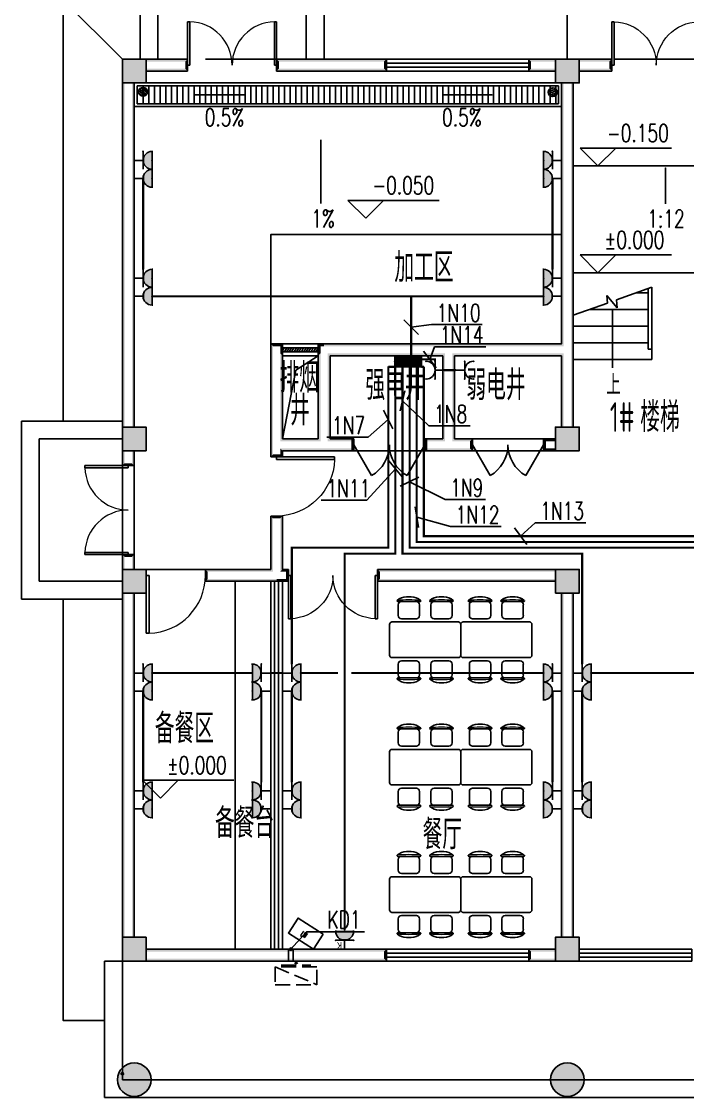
# Model space of a CAD drawing. Extents: x 6250600 to 6678662, y -692028 to -290561.
# Drawn here: x 6343558 to 6354784, y -406066 to -387932 of the extents above; entities that cross this region are included whole.
import ezdxf
from ezdxf.enums import TextEntityAlignment as Align

# ---------------------------------------------------------------- set-up
doc = ezdxf.new("R2010")
doc.units = 0
doc.header["$LTSCALE"] = 1000
doc.header["$MEASUREMENT"] = 0
doc.linetypes.add('DASH', pattern=[0.35, 0.25, -0.1])
doc.layers.get('0').update_dxf_attribs({"linetype": 'CONTINUOUS'})
for name, color, linetype in [('DIM-照明', 3, 'CONTINUOUS'), ('EQUIP-插座', 3, 'CONTINUOUS'), ('EQUIP-箱柜', 3, 'CONTINUOUS'), ('PUB_HATCH', 8, 'CONTINUOUS'), ('TEL_TEXT', 7, 'CONTINUOUS'), ('WIRE-照明', 1, 'CONTINUOUS'), ('建筑底图', 251, 'CONTINUOUS'), ('排水', 221, 'CONTINUOUS')]:
    doc.layers.add(name, color=color, linetype=linetype)
doc.styles.add('_TCH_AXIS', font='COMPLEX', dxfattribs={"bigfont": 'GBCBIG'})
doc.styles.add('_TCH_DIM', font='SIMPLEX', dxfattribs={"bigfont": 'GBCBIG'})
doc.styles.add('_TCH_LABEL', font='COMPLEX', dxfattribs={"bigfont": 'GBCBIG'})
doc.styles.add('_TEL_DIM', font='sceie.shx', dxfattribs={"width": 0.8, "height": 3.5, "bigfont": 'sceic.shx'})
doc.styles.add('DIM_FONT', font='SIMPLEX', dxfattribs={"width": 0.7, "bigfont": 'GBCBIG'})
doc.styles.add('schuco', font='sceie.shx', dxfattribs={"width": 0.7, "bigfont": 'sceic.shx'})
doc.styles.get("Standard").update_dxf_attribs({"font": 'GBENOR', "bigfont": 'GBCBIG'})

# ---------------------------------------------------------------- blocks, each defined once
blk = doc.blocks.new('$equip$00001848')
for p, q in [((-0.5, 1.05), (-0.5, 1)), ((-0.5, 1), (0.5, 1)), ((0.5, 1.05), (0.5, 1)), ((0.513, 1.05), (0.513, 1)), ((0.513, 1), (1.513, 1)), ((1.513, 1.05), (1.513, 1)), ((0, 0.5), (0, 0)), ((1.513, 0.5), (0.513, 0.5)), ((1.013, 0.5), (1.013, 0))]:
    blk.add_line(p, q)
for centre in [(0, 1), (1.013, 1)]:
    blk.add_arc(centre, 0.5, 180, 0)
for p in [(0, 1), (1.013, 1), (0, 0), (1.013, 0), (1.513, 0.5)]:
    blk.add_point(p)
for points in [[(0.433, 0.75), (-0.433, 0.75), (0.5, 1), (-0.5, 1)], [(0.25, 0.567), (-0.25, 0.567), (0.433, 0.75), (-0.433, 0.75)], [(1.446, 0.75), (0.58, 0.75), (1.513, 1), (0.513, 1)], [(1.263, 0.567), (0.763, 0.567), (1.446, 0.75), (0.58, 0.75)], [(0, 0.5), (0, 0.5), (0.25, 0.567), (-0.25, 0.567)], [(1.013, 0.5), (1.013, 0.5), (1.263, 0.567), (0.763, 0.567)]]:
    blk.add_solid(points)
at = {"layer": 'TEL_TEXT', "style": '_TEL_DIM', "flags": 1}
blk.add_attdef('A', text='', height=0.00002, dxfattribs=at).set_placement((0, 0), align=Align.MIDDLE_CENTER)
blk = doc.blocks.new('*X35')
at = {"color": 0}
for p, q in [((-250, 33), (-83, 200)), ((-250, 68), (-118, 200)), ((-250, 104), (-154, 200)), ((-250, 139), (-189, 200)), ((-250, 174), (-224, 200)), ((-247, 0), (-47, 200)), ((-212, 0), (-12, 200)), ((-177, 0), (23, 200)), ((-141, 0), (59, 200)), ((-106, 0), (94, 200)), ((-71, 0), (129, 200)), ((-35, 0), (165, 200)), ((0, 0), (200, 200)), ((35, 0), (235, 200)), ((71, 0), (250, 179)), ((106, 0), (250, 144)), ((141, 0), (250, 109)), ((177, 0), (250, 73)), ((212, 0), (250, 38)), ((247, 0), (250, 3))]:
    blk.add_line(p, q, dxfattribs=at)
blk = doc.blocks.new('$equip$00002943')
for p, q in [((-0.75, 0.6), (-0.75, 0)), ((0.75, 0.6), (-0.75, 0.6)), ((-0.75, 0), (0.75, 0)), ((0.75, 0), (0.75, 0.6))]:
    blk.add_line(p, q)
for points, const_width in [([(-0.75, 0.6), (-0.75, 0), (0.75, 0), (0.75, 0.6), (-0.75, 0.6), (-0.75, 0)], 0.0667), ([(-0.75, 0.3), (0.75, 0.3)], 0.6)]:
    blk.add_lwpolyline(points, dxfattribs=dict(const_width=const_width))
for p in [(-0.75, 0.3), (0, 0.6), (0, 0), (0.75, 0.3)]:
    blk.add_point(p)
at = {"xscale": 0.00300000000061118, "yscale": 0.00300000000061118, "zscale": 0.00300000000061118}
blk.add_blockref('*X35', (0, 0), dxfattribs=at)
at = {"color": 7, "style": '_TEL_DIM', "flags": 1}
for tag in ['A', 'REMARK']:
    blk.add_attdef(tag, text='', height=0.00002, dxfattribs=at).set_placement((0, 0), align=Align.MIDDLE_CENTER)
blk = doc.blocks.new('$equip$00001267')
for p, q in [((0.5, 0.5), (-0.5, 0.5)), ((0, 0.5), (0, 0))]:
    blk.add_line(p, q)
blk.add_arc((0, 1), 0.5, 180, 0)
for p in [(-0.5, 1), (0.5, 1), (-0.5, 0.5), (0, 0), (0.5, 0.5)]:
    blk.add_point(p)
at = {"flags": 9}
blk.add_attdef('A', (0, 0), '', height=0.00002, dxfattribs=at)
blk = doc.blocks.new('$equip$00001765')
for p, q in [((0, 0.55), (0, 1.05)), ((0.5, 0.55), (-0.5, 0.55)), ((-0.5, 0.05), (0.5, 0.05)), ((-0.5, 0), (-0.5, 0.05)), ((0.5, 0), (0.5, 0.05))]:
    blk.add_line(p, q)
blk.add_arc((0, 0.05), 0.5, 0, 180)
for p in [(0, 1.05), (-0.5, 0.55), (0, 0.05), (0.5, 0.55)]:
    blk.add_point(p)
for points in [[(0.433, 0.3), (-0.433, 0.3), (0.5, 0.05), (-0.5, 0.05)], [(0.25, 0.483), (-0.25, 0.483), (0.433, 0.3), (-0.433, 0.3)], [(0, 0.55), (0, 0.55), (0.25, 0.483), (-0.25, 0.483)]]:
    blk.add_solid(points)
at = {"color": 7, "style": '_TEL_DIM'}
blk.add_attdef('$TEXT$', text='', height=0.4, dxfattribs=at).set_placement((0.295, 0.837), align=Align.MIDDLE_CENTER)
at = {"color": 7, "style": '_TEL_DIM', "flags": 1}
blk.add_attdef('A', text='', height=0.00002, dxfattribs=at).set_placement((0, 0), align=Align.MIDDLE_CENTER)
blk = doc.blocks.new('$plan$00000279')
for p, q in [((-389, 921), (-290, 921)), ((298, 921), (397, 921)), ((-569, 821), (-109, 821)), ((-564, 754), (-564, 529)), ((-114, 754), (-114, 529)), ((117, 821), (577, 821)), ((122, 754), (122, 529)), ((572, 754), (572, 529)), ((-497, 461), (-182, 461)), ((190, 461), (505, 461)), ((-746, 342), (-746, -308)), ((704, 392), (-696, 392)), ((754, -308), (754, 342)), ((-696, -358), (704, -358)), ((-182, -427), (-497, -427)), ((505, -427), (190, -427)), ((-564, -720), (-564, -495)), ((-114, -720), (-114, -495)), ((122, -720), (122, -495)), ((572, -720), (572, -495)), ((-109, -787), (-569, -787)), ((-290, -887), (-389, -887)), ((577, -787), (117, -787)), ((397, -887), (298, -887))]:
    blk.add_line(p, q)
for centre, radius, start, end in [((-379, 606), 316, 91.7651, 130.7265), ((-300, 606), 316, 49.2735, 88.2349), ((307, 606), 316, 91.7651, 130.7265), ((387, 606), 316, 49.2735, 88.2349), ((-579, 837), 10, 130.7265, 202.67), ((-569, 841), 20, 202.67, 270), ((-497, 754), 67.5, 90, 180), ((-182, 754), 67.5, 0, 90), ((-109, 841), 20, 270, 337.33), ((-100, 837), 10, 337.33, 49.2735), ((108, 837), 10, 130.7265, 202.67), ((117, 841), 20, 202.67, 270), ((190, 754), 67.5, 90, 180), ((505, 754), 67.5, 0, 90), ((577, 841), 20, 270, 337.33), ((587, 837), 10, 337.33, 49.2735), ((-497, 529), 67.5, 180, 270), ((-182, 529), 67.5, 270, 0), ((190, 529), 67.5, 180, 270), ((505, 529), 67.5, 270, 0), ((-696, 342), 50, 90, 180), ((704, 342), 50, 0, 90), ((-696, -308), 50, 180, 270), ((-497, -495), 67.5, 90, 180), ((-182, -495), 67.5, 0, 90), ((190, -495), 67.5, 90, 180), ((505, -495), 67.5, 0, 90), ((704, -308), 50, 270, 0), ((-579, -803), 10, 157.33, 229.2735), ((-569, -807), 20, 90, 157.33), ((-379, -572), 316, 229.2735, 268.2349), ((-497, -720), 67.5, 180, 270), ((-300, -572), 316, 271.7651, 310.7265), ((-182, -720), 67.5, 270, 0), ((-109, -807), 20, 22.67, 90), ((-100, -803), 10, 310.7265, 22.67), ((108, -803), 10, 157.33, 229.2735), ((117, -807), 20, 90, 157.33), ((307, -572), 316, 229.2735, 268.2349), ((190, -720), 67.5, 180, 270), ((387, -572), 316, 271.7651, 310.7265), ((505, -720), 67.5, 270, 0), ((577, -807), 20, 22.67, 90), ((587, -803), 10, 310.7265, 22.67)]:
    blk.add_arc(centre, radius, start, end)
at = {"lineweight": 13}
for centre, start, end in [((-339, -1857), 84.8023, 95.1977), ((347, -1857), 84.8023, 95.1977), ((-339, 1890), 264.8023, 275.1977), ((347, 1890), 264.8023, 275.1977)]:
    blk.add_arc(centre, 2713, start, end, dxfattribs=at)
at = {"width": 0.8, "flags": 9}
for tag in ['XSIZE', 'YSIZE']:
    blk.add_attdef(tag, (0, 0), '', height=0.5, dxfattribs=at)
blk = doc.blocks.new('A$C2E081725')
at = {"linetype": 'DASH'}
for p, q in [((700, 94), (0, 394)), ((600, 64), (100, 64)), ((138, 94), (138, 64)), ((350, 8), (327, 39)), ((350, 49), (350, 0)), ((350, 8), (373, 39)), ((563, 94), (563, 64))]:
    blk.add_line(p, q, dxfattribs=at)
blk.add_lwpolyline([(0, 394), (0, 94), (700, 94), (700, 394)], close=True, dxfattribs=at)
blk = doc.blocks.new('$lvtry$00000171')
at = {"layer": '排水'}
for p, q in [((-74, 11), (-11, 74)), ((-70, -27), (27, 70)), ((-53, -53), (53, 53)), ((-27, -70), (70, 27)), ((11, -74), (74, -11))]:
    blk.add_line(p, q, dxfattribs=at)
blk.add_circle((0, 0), 75, dxfattribs=at)
blk.add_point((0, 0), dxfattribs=at)
blk = doc.blocks.new('$WINLIB2D$00000039')
at = {"color": 0}
for points in [[(-0.5, 0.5), (-0.5, -0.5)], [(0.5, 0.5), (-0.5, 0.5)], [(0.5, -0.5), (0.5, 0.5)], [(-0.5, 0.167), (0.5, 0.167)], [(-0.452, -0.167), (-0.5, 0.084)], [(-0.384, -0.167), (-0.448, 0.167)], [(-0.316, -0.167), (-0.38, 0.167)], [(-0.248, -0.167), (-0.312, 0.167)], [(-0.18, -0.167), (-0.244, 0.167)], [(-0.112, -0.167), (-0.176, 0.167)], [(-0.044, -0.167), (-0.108, 0.167)], [(0.024, -0.167), (-0.04, 0.167)], [(0.092, -0.167), (0.028, 0.167)], [(0.16, -0.167), (0.096, 0.167)], [(0.228, -0.167), (0.164, 0.167)], [(0.296, -0.167), (0.232, 0.167)], [(0.364, -0.167), (0.3, 0.167)], [(0.432, -0.167), (0.368, 0.167)], [(0.5, -0.167), (0.436, 0.167)], [(-0.5, -0.167), (0.5, -0.167)], [(0.5, -0.5), (-0.5, -0.5)]]:
    blk.add_lwpolyline(points, dxfattribs=at)
blk = doc.blocks.new('$DorLib2D$00000002')
for p, q in [((-0.5, 0), (-0.5, 0.4875)), ((-0.475, 0.4875), (-0.5, 0.4875)), ((-0.475, 0), (-0.475, 0.4875)), ((0.475, 0), (0.475, 0.4875)), ((0.475, 0.4875), (0.5, 0.4875)), ((0.5, 0), (0.5, 0.4875)), ((-0.5, 0), (-0.475, 0)), ((0.5, 0), (0.475, 0))]:
    blk.add_line(p, q)
at = {"lineweight": 13}
for centre, start, end in [((-0.4875, 0), 0, 88.53072), ((0.4875, 0), 91.46928, 180)]:
    blk.add_arc(centre, 0.4875, start, end, dxfattribs=at)
blk = doc.blocks.new('$DorLib2D$00000231')
at = {"color": 0}
for p, q in [((-0.5, 0), (-0.25, 0.433)), ((0.5, 0), (0.25, 0.433))]:
    blk.add_line(p, q, dxfattribs=at)
for centre, start, end in [((-0.5, 0), 0, 60), ((0.5, 0), 120, 180)]:
    blk.add_arc(centre, 0.5, start, end, dxfattribs=at)
blk = doc.blocks.new('$WINLIB2D$00000001')
at = {"color": 0}
for points in [[(-0.5, 0.5), (-0.5, -0.5)], [(-0.5, 0.5), (0.5, 0.5)], [(0.5, -0.5), (0.5, 0.5)], [(0.5, 0.1667), (-0.5, 0.1667)], [(0.5, -0.1667), (-0.5, -0.1667)], [(-0.5, -0.5), (0.5, -0.5)]]:
    blk.add_lwpolyline(points, dxfattribs=at)
blk = doc.blocks.new('$DorLib2D$00000001')
for p, q in [((0.45, 0.975), (0.5, 0.975)), ((0.45, 0), (0.45, 0.975)), ((0.5, 0), (0.5, 0.975)), ((0.5, 0), (0.45, 0))]:
    blk.add_line(p, q)
at = {"lineweight": 13}
blk.add_arc((0.475, 0), 0.975, 91.4693, 180, dxfattribs=at)
blk = doc.blocks.new('$TCHSYS$WIN2D')
for p, q in [((-0.5, 0.5), (0.5, 0.5)), ((-0.5, 0.5), (-0.5, -0.5)), ((0.5, 0.5), (0.5, -0.5)), ((0.5, 0.1667), (-0.5, 0.1667)), ((0.5, -0.1667), (-0.5, -0.1667)), ((-0.5, -0.5), (0.5, -0.5))]:
    blk.add_line(p, q)
blk = doc.blocks.new('_FZH')
blk.add_lwpolyline([(-0.5, -0.5), (0.5, -0.5), (0.5, 0.5), (-0.5, 0.5)], close=True)
at = {"layer": 'PUB_HATCH'}
blk.add_solid([(-0.5, -0.5), (0.5, -0.5), (-0.5, 0.5), (0.5, 0.5)], dxfattribs=at)

msp = doc.modelspace()

# ---------------------------------------------------------------- hatches: boundary and pattern name
at = {"layer": '建筑底图'}
for points in [[(6345658.1, -388566.4), (6345258.1, -388566.4), (6345298.1, -388606.4), (6345618.1, -388606.4)], [(6345258.1, -388566.4), (6345258.1, -388966.4), (6345298.1, -388926.4), (6345298.1, -388606.4)], [(6345658.1, -388966.4), (6345658.1, -388566.4), (6345618.1, -388606.4), (6345618.1, -388926.4)], [(6345658.1, -388566.4), (6345658.1, -388606.4), (6346318.1, -388606.4), (6346358.1, -388566.4)], [(6346358.1, -388766.4), (6346358.1, -388566.4), (6346318.1, -388606.4), (6346318.1, -388726.4)], [(6349708.3, -388566.4), (6347858.1, -388566.4), (6347898.1, -388606.4), (6349668.3, -388606.4)], [(6347858.1, -388566.4), (6347858.1, -388766.4), (6347898.1, -388726.4), (6347898.1, -388606.4)], [(6349708.3, -388766.4), (6349708.3, -388566.4), (6349668.3, -388606.4), (6349668.3, -388726.4)], [(6352558.1, -388606.4), (6352558.1, -388566.4), (6352108.3, -388566.4), (6352148.3, -388606.4)], [(6352108.3, -388566.4), (6352108.3, -388766.4), (6352148.3, -388726.4), (6352148.3, -388606.4)], [(6352958.1, -388566.4), (6352558.1, -388566.4), (6352598.1, -388606.4), (6352918.1, -388606.4)], [(6352558.1, -388566.4), (6352558.1, -388966.4), (6352598.1, -388926.4), (6352598.1, -388606.4)], [(6352958.1, -388966.4), (6352958.1, -388566.4), (6352918.1, -388606.4), (6352918.1, -388926.4)], [(6352958.1, -388566.4), (6352958.1, -388606.4), (6353468.1, -388606.4), (6353508.1, -388566.4)], [(6353508.1, -388766.4), (6353508.1, -388566.4), (6353468.1, -388606.4), (6353468.1, -388726.4)], [(6345658.1, -388726.4), (6345658.1, -388766.4), (6346358.1, -388766.4), (6346318.1, -388726.4)], [(6347858.1, -388766.4), (6349708.3, -388766.4), (6349668.3, -388726.4), (6347898.1, -388726.4)], [(6352558.1, -388766.4), (6352558.1, -388726.4), (6352148.3, -388726.4), (6352108.3, -388766.4)], [(6352958.1, -388726.4), (6352958.1, -388766.4), (6353508.1, -388766.4), (6353468.1, -388726.4)], [(6345258.1, -388966.4), (6345658.1, -388966.4), (6345618.1, -388926.4), (6345298.1, -388926.4)], [(6345298.1, -388966.4), (6345258.1, -388966.4), (6345258.1, -394766.4), (6345298.1, -394766.4)], [(6345458.1, -388966.4), (6345418.1, -388966.4), (6345418.1, -394766.4), (6345458.1, -394766.4)], [(6352558.1, -388966.4), (6352958.1, -388966.4), (6352918.1, -388926.4), (6352598.1, -388926.4)], [(6352698.1, -388966.4), (6352658.1, -388966.4), (6352658.1, -393366.4), (6352698.1, -393406.4)], [(6352858.1, -388966.4), (6352818.1, -388966.4), (6352818.1, -393466.4), (6352858.1, -393466.4)], [(6347758.1, -393366.4), (6347758.1, -394966.4), (6347798.1, -394966.4), (6347798.1, -393406.4)], [(6347958.1, -393366.4), (6347758.1, -393366.4), (6347798.1, -393406.4), (6347918.1, -393406.4)], [(6347958.1, -393566.4), (6347958.1, -393366.4), (6347918.1, -393406.4), (6347918.1, -393526.4)], [(6348658.1, -393366.4), (6348558.1, -393366.4), (6348598.1, -393406.4), (6348658.1, -393406.4)], [(6348558.1, -393366.4), (6348558.1, -393566.4), (6348598.1, -393526.4), (6348598.1, -393406.4)], [(6348658.1, -393366.4), (6350758.1, -393366.4), (6350758.1, -393406.4), (6348658.1, -393406.4)], [(6350758.1, -393366.4), (6352658.1, -393366.4), (6352698.1, -393406.4), (6350758.1, -393406.4)], [(6352818.1, -394766.4), (6352858.1, -394766.4), (6352858.1, -393466.4), (6352818.1, -393466.4)], [(6347958.1, -393566.4), (6347958.1, -394966.4), (6347918.1, -395006.4), (6347918.1, -393526.4)], [(6348558.1, -393566.4), (6348558.1, -394966.4), (6348598.1, -395006.4), (6348598.1, -393526.4)], [(6348758.1, -393566.4), (6350658.1, -393566.4), (6350698.1, -393526.4), (6348718.1, -393526.4)], [(6348758.1, -393566.4), (6348758.1, -394966.4), (6348718.1, -395006.4), (6348718.1, -393526.4)], [(6350658.1, -393566.4), (6350658.1, -394966.4), (6350698.1, -395006.4), (6350698.1, -393526.4)], [(6350858.1, -393566.4), (6352658.1, -393566.4), (6352698.1, -393526.4), (6350818.1, -393526.4)], [(6350858.1, -393566.4), (6350858.1, -394966.4), (6350818.1, -395006.4), (6350818.1, -393526.4)], [(6352658.1, -394766.4), (6352698.1, -394766.4), (6352698.1, -393526.4), (6352658.1, -393566.4)], [(6345658.1, -394766.4), (6345258.1, -394766.4), (6345298.1, -394806.4), (6345618.1, -394806.4)], [(6345258.1, -394766.4), (6345258.1, -395166.4), (6345298.1, -395126.4), (6345298.1, -394806.4)], [(6345658.1, -395166.4), (6345658.1, -394766.4), (6345618.1, -394806.4), (6345618.1, -395126.4)], [(6352958.1, -394766.4), (6352558.1, -394766.4), (6352598.1, -394806.4), (6352918.1, -394806.4)], [(6352558.1, -394766.4), (6352558.1, -395166.4), (6352598.1, -395126.4), (6352598.1, -394806.4)], [(6352958.1, -395166.4), (6352958.1, -394766.4), (6352918.1, -394806.4), (6352918.1, -395126.4)], [(6347758.1, -394966.4), (6347758.1, -395266.4), (6347798.1, -395226.4), (6347798.1, -394966.4)], [(6347958.1, -394966.4), (6348558.1, -394966.4), (6348598.1, -395006.4), (6347918.1, -395006.4)], [(6349158.1, -394966.4), (6348758.1, -394966.4), (6348718.1, -395006.4), (6349158.1, -395006.4)], [(6349158.1, -395166.4), (6349158.1, -394966.4), (6349118.1, -394966.4), (6349118.1, -395166.4)], [(6350658.1, -394966.4), (6350358.1, -394966.4), (6350358.1, -395006.4), (6350698.1, -395006.4)], [(6350358.1, -395166.4), (6350358.1, -394966.4), (6350398.1, -394966.4), (6350398.1, -395166.4)], [(6351158.1, -394966.4), (6350858.1, -394966.4), (6350818.1, -395006.4), (6351118.1, -395006.4)], [(6351158.1, -395166.4), (6351158.1, -394966.4), (6351118.1, -395006.4), (6351118.1, -395126.4)], [(6352558.1, -395006.4), (6352558.1, -394966.4), (6352358.1, -394966.4), (6352398.1, -395006.4)], [(6352358.1, -394966.4), (6352358.1, -395166.4), (6352398.1, -395126.4), (6352398.1, -395006.4)], [(6345258.1, -395166.4), (6345658.1, -395166.4), (6345618.1, -395126.4), (6345298.1, -395126.4)], [(6347958.1, -395266.4), (6347958.1, -395166.4), (6347918.1, -395126.4), (6347918.1, -395226.4)], [(6347958.1, -395166.4), (6348658.1, -395166.4), (6348658.1, -395126.4), (6347918.1, -395126.4)], [(6349158.1, -395166.4), (6348658.1, -395166.4), (6348658.1, -395126.4), (6349158.1, -395126.4)], [(6350758.1, -395166.4), (6350358.1, -395166.4), (6350358.1, -395126.4), (6350758.1, -395126.4)], [(6350758.1, -395166.4), (6351158.1, -395166.4), (6351118.1, -395126.4), (6350758.1, -395126.4)], [(6352558.1, -395166.4), (6352558.1, -395126.4), (6352398.1, -395126.4), (6352358.1, -395166.4)], [(6352558.1, -395166.4), (6352958.1, -395166.4), (6352918.1, -395126.4), (6352598.1, -395126.4)], [(6345298.1, -395166.4), (6345258.1, -395166.4), (6345258.1, -395416.4), (6345298.1, -395376.4)], [(6345458.1, -395166.4), (6345418.1, -395166.4), (6345418.1, -395376.4), (6345458.1, -395416.4)], [(6347758.1, -395266.4), (6347958.1, -395266.4), (6347918.1, -395226.4), (6347798.1, -395226.4)], [(6345258.1, -395416.4), (6345458.1, -395416.4), (6345418.1, -395376.4), (6345298.1, -395376.4)], [(6347958.1, -396266.4), (6347758.1, -396266.4), (6347798.1, -396306.4), (6347918.1, -396306.4)], [(6347758.1, -396266.4), (6347758.1, -397166.4), (6347798.1, -397206.4), (6347798.1, -396306.4)], [(6347958.1, -397166.4), (6347958.1, -396266.4), (6347918.1, -396306.4), (6347918.1, -397206.4)], [(6345458.1, -396916.4), (6345258.1, -396916.4), (6345298.1, -396956.4), (6345418.1, -396956.4)], [(6345258.1, -397166.4), (6345298.1, -397166.4), (6345298.1, -396956.4), (6345258.1, -396916.4)], [(6345418.1, -397166.4), (6345458.1, -397166.4), (6345458.1, -396916.4), (6345418.1, -396956.4)], [(6345658.1, -397166.4), (6345258.1, -397166.4), (6345298.1, -397206.4), (6345618.1, -397206.4)], [(6345258.1, -397166.4), (6345258.1, -397566.4), (6345298.1, -397526.4), (6345298.1, -397206.4)], [(6345658.1, -397566.4), (6345658.1, -397166.4), (6345618.1, -397206.4), (6345618.1, -397526.4)], [(6347758.1, -397166.4), (6346658.1, -397166.4), (6346698.1, -397206.4), (6347798.1, -397206.4)], [(6346658.1, -397166.4), (6346658.1, -397366.4), (6346698.1, -397326.4), (6346698.1, -397206.4)], [(6346658.1, -397366.4), (6347858.1, -397366.4), (6347858.1, -397326.4), (6346698.1, -397326.4)], [(6347858.1, -397366.4), (6348058.1, -397366.4), (6348018.1, -397326.4), (6347858.1, -397326.4)], [(6348058.1, -397166.4), (6347958.1, -397166.4), (6347918.1, -397206.4), (6348018.1, -397206.4)], [(6348058.1, -397366.4), (6348058.1, -397166.4), (6348018.1, -397206.4), (6348018.1, -397326.4)], [(6352558.1, -397206.4), (6352558.1, -397166.4), (6349558.1, -397166.4), (6349598.1, -397206.4)], [(6349558.1, -397166.4), (6349558.1, -397366.4), (6349598.1, -397326.4), (6349598.1, -397206.4)], [(6352558.1, -397366.4), (6352558.1, -397326.4), (6349598.1, -397326.4), (6349558.1, -397366.4)], [(6352958.1, -397166.4), (6352558.1, -397166.4), (6352598.1, -397206.4), (6352918.1, -397206.4)], [(6352558.1, -397166.4), (6352558.1, -397566.4), (6352598.1, -397526.4), (6352598.1, -397206.4)], [(6352958.1, -397566.4), (6352958.1, -397166.4), (6352918.1, -397206.4), (6352918.1, -397526.4)], [(6345258.1, -397566.4), (6345658.1, -397566.4), (6345618.1, -397526.4), (6345298.1, -397526.4)], [(6345298.1, -397566.4), (6345258.1, -397566.4), (6345258.1, -403366.4), (6345298.1, -403366.4)], [(6345458.1, -397566.4), (6345418.1, -397566.4), (6345418.1, -403366.4), (6345458.1, -403366.4)], [(6352558.1, -397566.4), (6352958.1, -397566.4), (6352918.1, -397526.4), (6352598.1, -397526.4)], [(6352658.1, -403366.4), (6352698.1, -403366.4), (6352698.1, -397566.4), (6352658.1, -397566.4)], [(6352818.1, -403366.4), (6352858.1, -403366.4), (6352858.1, -397566.4), (6352818.1, -397566.4)], [(6345658.1, -403366.4), (6345258.1, -403366.4), (6345298.1, -403406.4), (6345618.1, -403406.4)], [(6345258.1, -403366.4), (6345258.1, -403766.4), (6345298.1, -403726.4), (6345298.1, -403406.4)], [(6345658.1, -403766.4), (6345658.1, -403366.4), (6345618.1, -403406.4), (6345618.1, -403726.4)], [(6352958.1, -403366.4), (6352558.1, -403366.4), (6352598.1, -403406.4), (6352918.1, -403406.4)], [(6352558.1, -403366.4), (6352558.1, -403766.4), (6352598.1, -403726.4), (6352598.1, -403406.4)], [(6352958.1, -403766.4), (6352958.1, -403366.4), (6352918.1, -403406.4), (6352918.1, -403726.4)], [(6345658.1, -403566.4), (6345658.1, -403606.4), (6349668.1, -403606.4), (6349708.1, -403566.4)], [(6349708.1, -403766.4), (6349708.1, -403566.4), (6349668.1, -403606.4), (6349668.1, -403726.4)], [(6352558.1, -403606.4), (6352558.1, -403566.4), (6352108.1, -403566.4), (6352148.1, -403606.4)], [(6352108.1, -403566.4), (6352108.1, -403766.4), (6352148.1, -403726.4), (6352148.1, -403606.4)], [(6345258.1, -403766.4), (6345658.1, -403766.4), (6345618.1, -403726.4), (6345298.1, -403726.4)], [(6345658.1, -403726.4), (6345658.1, -403766.4), (6349708.1, -403766.4), (6349668.1, -403726.4)], [(6352558.1, -403766.4), (6352558.1, -403726.4), (6352148.1, -403726.4), (6352108.1, -403766.4)], [(6352558.1, -403766.4), (6352958.1, -403766.4), (6352918.1, -403726.4), (6352598.1, -403726.4)]]:
    msp.add_hatch(color=256, dxfattribs=at).paths.add_polyline_path(points)
h = msp.add_hatch(dxfattribs=at)
h.set_pattern_fill('LINE', color=256, scale=100, angle=90)
h.set_pattern_definition([(90, (-38207862.19, -1469035.77), (-95.25, 6e-15), [])])
h.paths.add_polyline_path([(6352608.1, -389016.4), (6345608.1, -389016.4), (6345608.1, -389316.4), (6352608.1, -389316.4)])
h = msp.add_hatch(color=256, dxfattribs=at)
h.dxf.hatch_style = 1
h.paths.add_polyline_path([(6345175.2, -405766.4, 1), (6345740.9, -405766.4, 1)])
h = msp.add_hatch(color=256, dxfattribs=at)
h.dxf.hatch_style = 1
h.paths.add_polyline_path([(6352475.2, -405766.4, 1), (6353040.9, -405766.4, 1)])

# ---------------------------------------------------------------- linework, layer by layer
at = {"layer": 'DIM-照明'}
for p, q in [((6350250.2, -393207.8), (6350002.7, -392960.3)), ((6350336.1, -393486.5), (6350546.9, -393765.9)), ((6349938.1, -394493.5), (6350022.1, -394153.7)), ((6349660.5, -394483), (6349819.7, -394794.7)), ((6349747.9, -395337.7), (6349972.2, -395606.4)), ((6350256.8, -395609.9), (6349943.3, -395765.5)), ((6350191.8, -396112.8), (6350248.3, -396458.2)), ((6352074.9, -396746.4), (6351867.1, -396464.7))]:
    msp.add_line(p, q, dxfattribs=at)
for points in [[(6350126.4, -393084), (6350470.5, -393040.7)], [(6350470.5, -393040.7), (6351325.5, -393040.7)], [(6350441.5, -393626.2), (6350522, -393414.4)], [(6350522, -393414.4), (6351387, -393414.4)], [(6349980.1, -394323.6), (6350425.6, -394745)], [(6349740.1, -394638.9), (6349400.7, -394938.9)], [(6350425.6, -394745), (6351120.6, -394745)], [(6349400.7, -394938.9), (6348705.7, -394938.9)], [(6349860.1, -395472.1), (6349376.3, -396000.6)], [(6350100.1, -395687.7), (6350696.6, -395988.9)], [(6349376.3, -396000.6), (6348611.3, -396000.6)], [(6350696.6, -395988.9), (6351381.6, -395988.9)], [(6350220.1, -396285.5), (6350789.9, -396444.7)], [(6351971, -396605.5), (6352213.7, -396379)], [(6352213.7, -396379), (6353068.7, -396379)], [(6350789.9, -396444.7), (6351644.9, -396444.7)]]:
    msp.add_lwpolyline(points, dxfattribs=at)
at = {"layer": 'WIRE-照明', "color": 1, "const_width": 35}
for points in [[(6345608.1, -392108.4), (6345608.1, -390575.4)], [(6352508.1, -392108.4), (6352508.1, -390575.4)], [(6345758.1, -392562.1), (6352358.1, -392562.1)], [(6350126.4, -393571.4), (6350126.4, -392562.1)], [(6348114.2, -398762.7), (6348114.2, -396801.4), (6349740.1, -396801.4), (6349740.1, -393743.1)], [(6349004.4, -403251.4), (6349004.4, -396899.4), (6349860.1, -396899.4), (6349860.1, -393746.4)], [(6349848.7, -393751.4), (6349740.1, -393751.4)], [(6353008.1, -398762.7), (6353008.1, -396901), (6349980.1, -396901), (6349980.1, -393746.4)], [(6350298.7, -393751.4), (6350344.9, -393751.4)], [(6350340.1, -395134), (6350340.1, -393746.4)], [(6366943.1, -397862.7), (6366943.1, -396605.5), (6350340.1, -396605.5), (6350340.1, -395134)], [(6347449.7, -398912.6), (6345758.1, -398912.6)], [(6347964.2, -398912.7), (6347749.7, -398912.7)], [(6348891.9, -398912.6), (6348264.2, -398912.6)], [(6352358.1, -398912.6), (6349116.9, -398912.6)], [(6359558.1, -398912.7), (6353158.1, -398912.7)], [(6345608.1, -400749.5), (6345608.1, -399216.5)], [(6347599.7, -400749.5), (6347599.7, -399216.5)], [(6348114.2, -400749.5), (6348114.2, -399216.5)], [(6352508.1, -400749.5), (6352508.1, -399216.5)], [(6353008.1, -400749.5), (6353008.1, -399216.5)]]:
    msp.add_lwpolyline(points, dxfattribs=at)
at = {"layer": 'WIRE-照明', "const_width": 35}
for points in [[(6350303.7, -393626.2), (6350528.7, -393626.2), (6350528.7, -393657.7)], [(6350100.1, -393746.4), (6350100.1, -395134)], [(6350220.1, -393746.4), (6350220.1, -395134)], [(6350878.7, -393807.7), (6350678.7, -393807.7)], [(6350100.1, -395134), (6350100.1, -396801.4), (6360208.1, -396801.4), (6360208.1, -398762.7)], [(6350220.1, -395134), (6350220.1, -396703.5), (6360564.6, -396703.5), (6360564.6, -402646.1), (6360358.1, -402646.1)]]:
    msp.add_lwpolyline(points, dxfattribs=at)
at = {"layer": '建筑底图'}
for p, q in [((6345558.1, -388566.4), (6345558.1, -386866.4)), ((6348658.1, -388566.4), (6348658.1, -386866.4)), ((6345858.1, -388566.4), (6345858.1, -387166.4)), ((6348358.1, -388566.4), (6348358.1, -387166.4)), ((6352758.1, -388566.4), (6352758.1, -387166.4)), ((6345258.1, -388566.4), (6344258.1, -387566.4)), ((6346358.1, -388566.4), (6345658.1, -388566.4)), ((6346358.1, -388766.4), (6346358.1, -388566.4)), ((6346658.1, -388566.4), (6348158.1, -388566.4)), ((6349708.3, -388566.4), (6347858.1, -388566.4)), ((6347858.1, -388566.4), (6347858.1, -388766.4)), ((6349708.3, -388766.4), (6349708.3, -388566.4)), ((6352558.1, -388566.4), (6352108.3, -388566.4)), ((6352108.3, -388566.4), (6352108.3, -388766.4)), ((6353508.1, -388566.4), (6352958.1, -388566.4)), ((6353508.1, -388766.4), (6353508.1, -388566.4)), ((6353558.1, -388566.4), (6355058.1, -388566.4)), ((6345658.1, -388766.4), (6346358.1, -388766.4)), ((6347858.1, -388766.4), (6349708.3, -388766.4)), ((6352108.3, -388766.4), (6352558.1, -388766.4)), ((6352958.1, -388766.4), (6353508.1, -388766.4)), ((6345258.1, -394766.4), (6345258.1, -388966.4)), ((6345458.1, -394766.4), (6345458.1, -388966.4)), ((6352658.1, -393366.4), (6352658.1, -388966.4)), ((6352858.1, -393466.4), (6352858.1, -388966.4)), ((6353274.9, -390366.4), (6352974.9, -390066.4)), ((6352974.9, -390066.4), (6354515.2, -390066.4)), ((6353274.9, -390366.4), (6353574.9, -390066.4)), ((6352858.1, -390366.4), (6355658.1, -390366.4)), ((6349360.1, -391247.6), (6349060.1, -390947.6)), ((6349060.1, -390947.6), (6350600.3, -390947.6)), ((6349360.1, -391247.6), (6349660.1, -390947.6)), ((6353274.9, -392166.4), (6352974.9, -391866.4)), ((6352974.9, -391866.4), (6354515.2, -391866.4)), ((6353274.9, -392166.4), (6353574.9, -391866.4)), ((6352858.1, -392166.4), (6355658.1, -392166.4)), ((6354183.1, -392409.8), (6353586.4, -392622.9)), ((6354123.1, -393456.4), (6354123.1, -392431.2)), ((6354183.1, -393456.4), (6354183.1, -392409.8)), ((6354183.1, -393456.4), (6354183.1, -392409.8)), ((6353597.3, -392757.5), (6353425.7, -392550.4)), ((6353425.7, -392550.4), (6353436, -392676.6)), ((6353912.5, -392506.4), (6354123.1, -392506.4)), ((6353436, -392676.6), (6352858.1, -392883)), ((6353128.6, -392786.4), (6354123.1, -392786.4)), ((6353586.4, -392622.9), (6353597.3, -392757.5)), ((6352858.1, -393626.4), (6352858.1, -392883)), ((6352858.1, -393066.4), (6354123.1, -393066.4)), ((6347758.1, -393366.4), (6347758.1, -394966.4)), ((6347958.1, -393366.4), (6347758.1, -393366.4)), ((6347958.1, -393566.4), (6347958.1, -393366.4)), ((6348658.1, -393366.4), (6348558.1, -393366.4)), ((6348558.1, -393366.4), (6348558.1, -393566.4)), ((6348658.1, -393366.4), (6350758.1, -393366.4)), ((6350758.1, -393366.4), (6352658.1, -393366.4)), ((6352858.1, -393346.4), (6354123.1, -393346.4)), ((6352858.1, -394766.4), (6352858.1, -393466.4)), ((6354123.1, -393456.4), (6354183.1, -393456.4)), ((6354183.1, -393626.4), (6354183.1, -393456.4)), ((6347958.1, -393566.4), (6347958.1, -394966.4)), ((6348558.1, -393566.4), (6348558.1, -394966.4)), ((6348758.1, -393566.4), (6350658.1, -393566.4)), ((6348758.1, -393566.4), (6348758.1, -394966.4)), ((6350658.1, -393566.4), (6350658.1, -394966.4)), ((6350858.1, -393566.4), (6352658.1, -393566.4)), ((6350858.1, -393566.4), (6350858.1, -394966.4)), ((6352658.1, -394766.4), (6352658.1, -393566.4)), ((6352858.1, -393626.4), (6354183.1, -393626.4)), ((6345258.1, -394666.4), (6343558.1, -394666.4)), ((6343558.1, -394666.4), (6343558.1, -397666.4)), ((6343858.1, -394966.4), (6343858.1, -397366.4)), ((6345258.1, -394966.4), (6343858.1, -394966.4)), ((6347758.1, -394966.4), (6347758.1, -395266.4)), ((6347958.1, -394966.4), (6348558.1, -394966.4)), ((6349158.1, -394966.4), (6348758.1, -394966.4)), ((6349158.1, -395166.4), (6349158.1, -394966.4)), ((6350658.1, -394966.4), (6350358.1, -394966.4)), ((6350358.1, -395166.4), (6350358.1, -394966.4)), ((6351158.1, -394966.4), (6350858.1, -394966.4)), ((6351158.1, -394966.4), (6352358.1, -394966.4)), ((6351158.1, -395166.4), (6351158.1, -394966.4)), ((6352558.1, -394966.4), (6352358.1, -394966.4)), ((6352358.1, -394966.4), (6352358.1, -395166.4)), ((6345258.1, -395166.4), (6345258.1, -395416.4)), ((6345458.1, -395416.4), (6345458.1, -395166.4)), ((6347758.1, -395266.4), (6347958.1, -395266.4)), ((6347958.1, -395266.4), (6347958.1, -395166.4)), ((6347958.1, -395166.4), (6348658.1, -395166.4)), ((6349158.1, -395166.4), (6348658.1, -395166.4)), ((6349158.1, -395166.4), (6350358.1, -395166.4)), ((6350758.1, -395166.4), (6350358.1, -395166.4)), ((6350758.1, -395166.4), (6351158.1, -395166.4)), ((6351158.1, -395166.4), (6352358.1, -395166.4)), ((6352358.1, -395166.4), (6352558.1, -395166.4)), ((6345258.1, -396916.4), (6345258.1, -395416.4)), ((6345258.1, -395416.4), (6345458.1, -395416.4)), ((6345458.1, -396916.4), (6345458.1, -395416.4)), ((6347958.1, -396266.4), (6347758.1, -396266.4)), ((6347758.1, -396266.4), (6347758.1, -397166.4)), ((6347958.1, -397166.4), (6347958.1, -396266.4)), ((6345458.1, -396916.4), (6345258.1, -396916.4)), ((6345258.1, -396916.4), (6345258.1, -397166.4)), ((6345458.1, -397166.4), (6345458.1, -396916.4)), ((6345658.1, -397166.4), (6346658.1, -397166.4)), ((6347758.1, -397166.4), (6346658.1, -397166.4)), ((6346658.1, -397166.4), (6346658.1, -397366.4)), ((6348058.1, -397166.4), (6347958.1, -397166.4)), ((6348058.1, -397366.4), (6348058.1, -397166.4)), ((6352558.1, -397166.4), (6349558.1, -397166.4)), ((6349558.1, -397166.4), (6349558.1, -397366.4)), ((6345258.1, -397366.4), (6343858.1, -397366.4)), ((6346658.1, -397366.4), (6347858.1, -397366.4)), ((6347158.1, -397366.4), (6347758.1, -397366.4)), ((6347158.1, -403566.4), (6347158.1, -397366.4)), ((6347858.1, -397366.4), (6348058.1, -397366.4)), ((6349558.1, -397366.4), (6352558.1, -397366.4)), ((6345258.1, -397666.4), (6343558.1, -397666.4)), ((6345258.1, -403366.4), (6345258.1, -397566.4)), ((6345458.1, -403366.4), (6345458.1, -397566.4)), ((6352658.1, -397566.4), (6352658.1, -403366.4)), ((6352858.1, -397566.4), (6352858.1, -403366.4)), ((6345898.8, -401020.2), (6345598.8, -400720.2)), ((6345598.8, -400720.2), (6347139, -400720.2)), ((6345898.8, -401020.2), (6346198.8, -400720.2)), ((6349708.1, -403566.4), (6345658.1, -403566.4)), ((6347758.1, -403566.4), (6347158.1, -403566.4)), ((6349708.1, -403766.4), (6349708.1, -403566.4)), ((6352558.1, -403566.4), (6352108.1, -403566.4)), ((6352108.1, -403566.4), (6352108.1, -403766.4)), ((6345258.1, -403766.4), (6344958.1, -403766.4)), ((6344958.1, -403766.4), (6344958.1, -406066.4)), ((6345258.1, -403766.4), (6345258.1, -405766.4)), ((6345658.1, -403766.4), (6349708.1, -403766.4)), ((6352108.1, -403766.4), (6352558.1, -403766.4)), ((6345258.1, -405766.4), (6363358.1, -405766.4)), ((6344958.1, -406066.4), (6363658.1, -406066.4))]:
    msp.add_line(p, q, dxfattribs=at)
for points in [[(6345558.1, -387566.4), (6344258.1, -387566.4), (6344258.1, -394666.4)], [(6352558.1, -388966.4), (6345658.1, -388966.4)], [(6347319.4, -389170.1), (6346484.5, -389170.1), (6346784.5, -389170.1)], [(6350655, -389170.1), (6351489.9, -389170.1), (6351189.9, -389170.1)], [(6352658.1, -389366.4), (6345458.1, -389366.4)], [(6348605.8, -390998.9), (6348605.8, -390223.5), (6348605.8, -389923.5)], [(6354411.5, -391002.1), (6354411.5, -390398), (6354411.5, -390698)], [(6353520.6, -393766.4), (6353520.6, -392786.4), (6353520.6, -393086.4)], [(6347958.1, -394966.4), (6348183.3, -393809.4), (6348558.1, -393566.4)], [(6344258.1, -397666.4), (6344258.1, -404766.4), (6344958.1, -404766.4)], [(6349340.7, -403276.5), (6348359.6, -403276.5), (6348098.1, -403566.4)]]:
    msp.add_lwpolyline(points, dxfattribs=at)
for points in [[(6345458.1, -389366.4), (6352658.1, -389366.4), (6352658.1, -388966.4), (6345458.1, -388966.4)], [(6345508.1, -389316.4), (6352608.1, -389316.4), (6352608.1, -389016.4), (6345508.1, -389016.4)], [(6347758.1, -393366.4), (6352658.1, -393366.4), (6352658.1, -391521.8), (6347758.1, -391521.8)], [(6348640.9, -403314), (6348478.7, -403566.4), (6348058.1, -403296.2), (6348220.2, -403043.8)], [(6348138.1, -403766.4), (6348058.1, -403766.4), (6348058.1, -403566.4), (6348138.1, -403566.4)]]:
    msp.add_lwpolyline(points, close=True, dxfattribs=at)
for points in [[(6348111.4, -403551.6, 1), (6348084.7, -403581.3, 1)], [(6345274.2, -405654.6, 1), (6345241.9, -405678.2, 1)]]:
    msp.add_lwpolyline(points, format="xyb", close=True, dxfattribs=at)
for centre in [(6345458.1, -405766.4), (6352758.1, -405766.4)]:
    msp.add_circle(centre, 282.8, dxfattribs=at)

# ---------------------------------------------------------------- block references
at = {"layer": 'EQUIP-插座', "color": 0, "yscale": 300, "zscale": 300}
for p, xscale, rotation in [((6345458.1, -390575.4), -300, 270), ((6352658.1, -390575.4), 300, 90), ((6345458.1, -392562.1), -300, 270), ((6352658.1, -392562.1), 300, 90), ((6345458.1, -399216.5), -300, 270), ((6347749.7, -399216.5), 300, 90), ((6347964.2, -399216.5), -300, 270), ((6352658.1, -399216.5), 300, 90), ((6352858.1, -399216.5), -300, 270), ((6345458.1, -401203.3), -300, 270), ((6347749.7, -401203.3), 300, 90), ((6347964.2, -401203.3), -300, 270), ((6352658.1, -401203.3), 300, 90), ((6352858.1, -401203.3), -300, 270)]:
    msp.add_blockref('$equip$00001848', p, dxfattribs=dict(at, xscale=xscale, rotation=rotation))
at = {"layer": 'EQUIP-插座', "linetype": 'DASH', "yscale": 300, "zscale": 300}
for p, xscale, rotation in [((6350678.7, -393807.7), 300, 89.99999999999999), ((6350878.7, -393807.7), -300, 270)]:
    msp.add_blockref('$equip$00001267', p, dxfattribs=dict(at, xscale=xscale, rotation=rotation))
at = {"layer": 'EQUIP-插座', "color": 1, "xscale": 300, "yscale": 300, "zscale": 300, "rotation": 180}
msp.add_blockref('$equip$00001765', (6349004.4, -403251.4), dxfattribs=at).add_auto_attribs({'$TEXT$': 'K'})
at = {"layer": 'EQUIP-箱柜', "color": 1, "xscale": 300, "yscale": 300, "zscale": 300}
msp.add_blockref('$equip$00002943', (6350073.7, -393751.4), dxfattribs=at)
at = {"layer": '建筑底图'}
for name, p, xscale, yscale, zscale in [('$DorLib2D$00000002', (6347108.1, -388666.4), 1500, 1500, 1500), ('_FZH', (6345458.1, -388766.4), 400, 400, 400), ('_FZH', (6352758.1, -388766.4), 400, 400, 400), ('$WINLIB2D$00000039', (6348258.1, -393466.4), 600, -200.0000002086163, 600), ('_FZH', (6345458.1, -394966.4), 400, 400, 400), ('_FZH', (6352758.1, -394966.4), 400, 400, 400), ('$DorLib2D$00000231', (6349758.1, -395066.4), 1200, -1200, 1200), ('_FZH', (6345458.1, -397366.4), 400, 400, 400), ('_FZH', (6352758.1, -397366.4), 400, 400, 400), ('$plan$00000279', (6350365.4, -398338.6), -0.8000000000465661, -0.8000000000465661, 0.8000000000465661), ('$plan$00000279', (6351565.4, -398338.6), -0.8000000000465661, -0.8000000000465661, 0.8000000000465661), ('$plan$00000279', (6350365.4, -400485.4), -0.8000000000465661, -0.8000000000465661, 0.8000000000465661), ('$plan$00000279', (6351565.4, -400485.4), -0.8000000000465661, -0.8000000000465661, 0.8000000000465661), ('$plan$00000279', (6350365.4, -402632.3), -0.8000000000465661, -0.8000000000465661, 0.8000000000465661), ('$plan$00000279', (6351565.4, -402632.3), -0.8000000000465661, -0.8000000000465661, 0.8000000000465661), ('_FZH', (6345458.1, -403566.4), 400, 400, 400), ('_FZH', (6352758.1, -403566.4), 400, 400, 400)]:
    msp.add_blockref(name, p, dxfattribs=dict(at, xscale=xscale, yscale=yscale, zscale=zscale))
for name, p, xscale, yscale, zscale, rotation in [('$DorLib2D$00000002', (6354258.1, -388666.4), -1500, 1500, -1500, 3.741039478200037e-08), ('$WINLIB2D$00000001', (6350908.3, -388666.4), -2400, -200.0000051602256, -2400, 3.741023490988482e-08), ('$DorLib2D$00000231', (6351758.1, -395066.4), -1200, 1200, -1200, 179.9999995616815), ('$DorLib2D$00000001', (6347858.1, -395766.4), -1000, 1000, -1000, 270.0000000001779), ('$DorLib2D$00000002', (6345358.1, -396166.4), 1500, 1500, 1500, 90.00000045925906), ('$DorLib2D$00000001', (6346158.1, -397266.4), 1000, 1000, 1000, 179.9999999152628), ('$DorLib2D$00000002', (6348808.1, -397266.4), -1500, 1500, -1500, 180), ('$WINLIB2D$00000001', (6347858.1, -400466.4), 6200.000096227741, 200, 6200.000096227741, 270), ('$WINLIB2D$00000001', (6350908.1, -403666.4), 2400, -199.9999999625143, 2400, 180.0000000123235), ('$TCHSYS$WIN2D', (6353908.1, -403666.4), 1900.000002484769, 200.0000009590294, 1900.000002484769, 179.999999983938)]:
    msp.add_blockref(name, p, dxfattribs=dict(at, xscale=xscale, yscale=yscale, zscale=zscale, rotation=rotation))
at = {"layer": '建筑底图', "xscale": -1, "yscale": -1, "rotation": 278.6545034556717}
msp.add_blockref('$lvtry$00000171', (6345607, -389116.3), dxfattribs=at)
at = {"layer": '建筑底图', "yscale": -1, "rotation": 66.11978372768051}
msp.add_blockref('$lvtry$00000171', (6352511.4, -389123.3), dxfattribs=at)
at = {"layer": '建筑底图', "rotation": 180}
msp.add_blockref('A$C2E081725', (6348536, -403772.1), dxfattribs=at)

# ---------------------------------------------------------------- texts
at = {"layer": 'DIM-照明', "color": 7, "style": '_TCH_DIM', "width": 0.705882}
for s, p in [('1N10', (6350558, -392990.7)), ('1N14', (6350609.5, -393364.4)), ('1N8', (6350513.1, -394695)), ('1N7', (6348793.2, -394888.9)), ('1N11', (6348698.8, -395950.6)), ('1N9', (6350784.1, -395938.9)), ('1N13', (6352301.2, -396329)), ('1N12', (6350877.4, -396394.7))]:
    msp.add_text(s, height=297.5, dxfattribs=at).set_placement(p)
at = {"layer": '建筑底图'}
for s, height, style, width, p in [('0.5%', 297.5, '_TCH_DIM', 0.705882, (6346646.7, -389695.5)), ('0.5%', 297.5, '_TCH_DIM', 0.705882, (6350647.7, -389695.5)), ('-0.150', 297.5, '_TCH_DIM', 0.705882, (6353425.2, -389961.4)), ('-0.050', 297.5, '_TCH_DIM', 0.705882, (6349470.3, -390842.6)), ('1%', 297.5, '_TCH_AXIS', 0.705882, (6348440.8, -391401.4)), ('1:12', 297.5, '_TCH_DIM', 0.705882, (6354106.5, -391404.6)), ('%%P0.000', 297.5, '_TCH_DIM', 0.705882, (6353385.2, -391761.4)), ('加工区', 500, 'schuco', 0.7, (6349842.9, -392326.9)), ('排烟', 500, 'schuco', 0.7, (6347907, -394186.2)), ('强电井', 500, 'schuco', 0.7, (6349355.3, -394310.2)), ('弱电井', 500, 'schuco', 0.7, (6351057, -394310.2)), ('井', 500, 'schuco', 0.7, (6348083.4, -394736)), ('1#', 500, 'schuco', 0.7, (6353474.6, -394848.3)), ('楼梯', 500, 'schuco', 0.7, (6353987.1, -394848.3)), ('备餐区', 500, 'schuco', 0.7, (6345805.2, -400097.7)), ('%%P0.000', 297.5, '_TCH_DIM', 0.705882, (6346009, -400615.2)), ('备餐台', 500, 'schuco', 0.7, (6346819.4, -401692.3)), ('餐厅', 500, 'schuco', 0.7, (6350318.7, -401884.1)), ('KD1', 297.5, '_TCH_LABEL', 0.705882, (6348715.4, -403216.4))]:
    msp.add_text(s, height=height, dxfattribs=dict(at, style=style, width=width)).set_placement(p)
at = {"layer": '建筑底图', "style": '_TCH_DIM'}
msp.add_text('上', height=337.6, dxfattribs=at).set_placement((6353416.3, -394221.4))
at = {"layer": '建筑底图', "style": 'DIM_FONT', "width": 0.494118}
msp.add_text('LW', height=89.65, rotation=327.28331, dxfattribs=at).set_placement((6348254.1, -403331.9))

doc.saveas('drawing.dxf')
